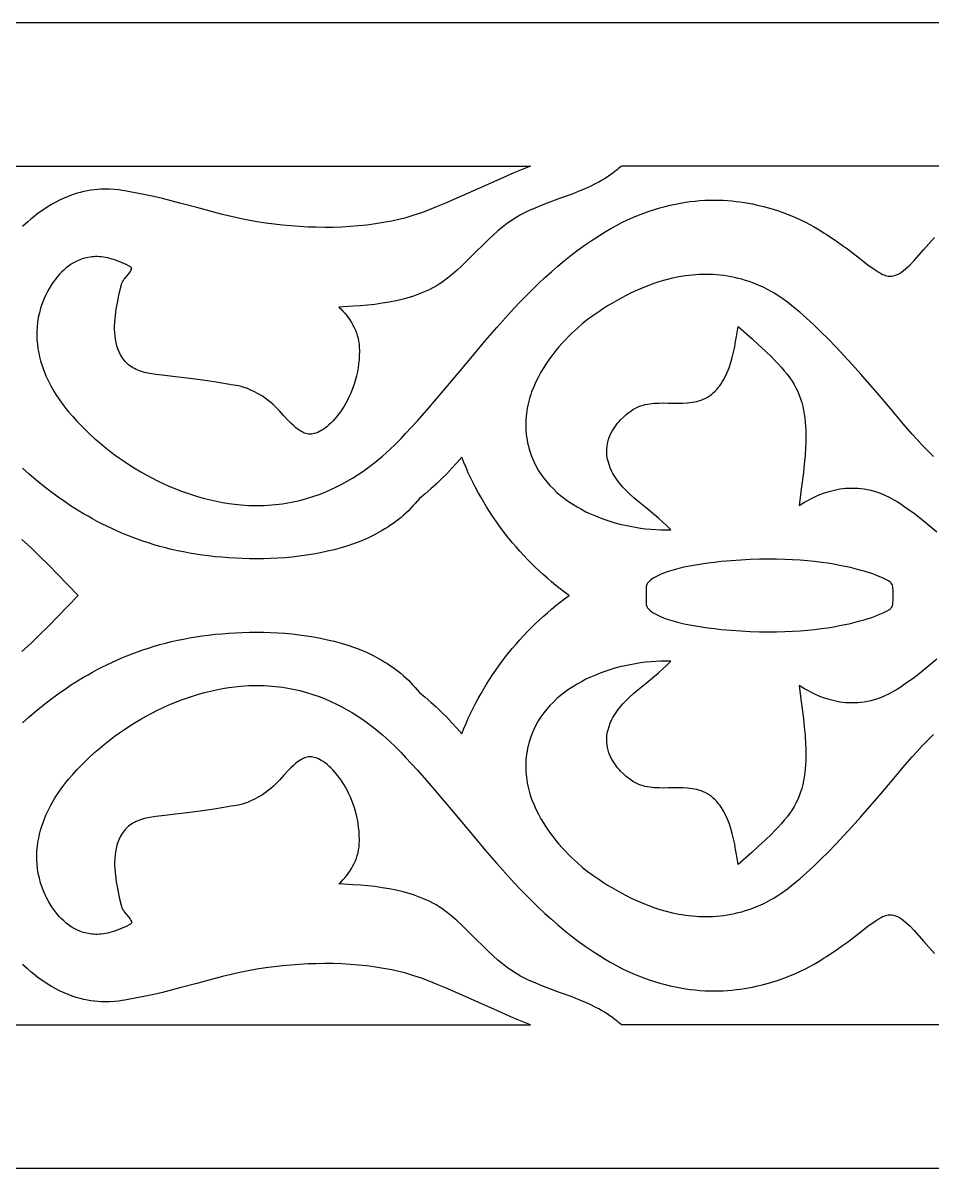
# Model space of a CAD drawing. Extents: x -290 to 290, y -60 to 60.
# Drawn here: x -239.6 to -144.3, y -60 to 60 of the extents above; entities that cross this region are included whole.
import ezdxf

# ---------------------------------------------------------------- set-up
doc = ezdxf.new("R2010")
doc.units = 0
doc.layers.get('DEFPOINTS').update_dxf_attribs({"color": 18, "linetype": 'CONTINUOUS'})

msp = doc.modelspace()

# ---------------------------------------------------------------- linework, layer by layer
at = {"layer": 'DEFPOINTS'}
for points in [[(-290, -60), (290, -60), (290, 60), (-290, 60)], [(-148.42, 0), (-148.42, 0.56), (-148.44, 0.77), (-148.46, 0.93), (-148.49, 1.07), (-148.53, 1.17), (-148.58, 1.26), (-148.64, 1.34), (-148.69, 1.39), (-148.78, 1.46), (-148.9, 1.53), (-149.05, 1.62), (-149.45, 1.82), (-149.7, 1.93), (-149.99, 2.04), (-150.31, 2.16), (-150.66, 2.29), (-151.04, 2.42), (-151.46, 2.54), (-151.9, 2.67), (-152.38, 2.8), (-152.89, 2.92), (-153.44, 3.05), (-154.02, 3.16), (-154.62, 3.27), (-155.26, 3.38), (-155.93, 3.47), (-156.64, 3.56), (-157.37, 3.63), (-158.14, 3.7), (-158.94, 3.75), (-159.76, 3.78), (-160.62, 3.81), (-161.51, 3.81), (-162.43, 3.8), (-163.39, 3.77), (-164.37, 3.71), (-165.38, 3.64), (-166.43, 3.55), (-167.14, 3.47), (-167.83, 3.39), (-168.49, 3.29), (-169.13, 3.19), (-169.73, 3.08), (-170.31, 2.96), (-170.86, 2.84), (-171.37, 2.7), (-171.85, 2.56), (-172.3, 2.4), (-172.71, 2.24), (-173.07, 2.07), (-173.4, 1.89), (-173.55, 1.8), (-173.69, 1.7), (-173.82, 1.6), (-173.93, 1.5), (-174.04, 1.4), (-174.13, 1.3), (-174.18, 1.23), (-174.22, 1.15), (-174.25, 1.06), (-174.27, 0.93), (-174.28, 0.77), (-174.29, 0.56), (-174.28, 0), (-174.29, -0.56), (-174.28, -0.77), (-174.27, -0.93), (-174.25, -1.06), (-174.22, -1.15), (-174.18, -1.23), (-174.13, -1.3), (-174.04, -1.4), (-173.93, -1.5), (-173.82, -1.6), (-173.69, -1.7), (-173.55, -1.8), (-173.4, -1.89), (-173.07, -2.07), (-172.71, -2.24), (-172.3, -2.4), (-171.85, -2.56), (-171.37, -2.7), (-170.86, -2.84), (-170.31, -2.96), (-169.73, -3.08), (-169.13, -3.19), (-168.49, -3.29), (-167.83, -3.39), (-167.14, -3.47), (-166.43, -3.55), (-165.38, -3.64), (-164.37, -3.71), (-163.39, -3.77), (-162.43, -3.8), (-161.51, -3.81), (-160.62, -3.81), (-159.76, -3.78), (-158.94, -3.75), (-158.14, -3.7), (-157.37, -3.63), (-156.64, -3.56), (-155.93, -3.47), (-155.26, -3.38), (-154.62, -3.27), (-154.02, -3.16), (-153.44, -3.05), (-152.89, -2.92), (-152.38, -2.8), (-151.9, -2.67), (-151.46, -2.54), (-151.04, -2.42), (-150.66, -2.29), (-150.31, -2.16), (-149.99, -2.04), (-149.45, -1.82), (-149.05, -1.62), (-148.78, -1.46), (-148.69, -1.39), (-148.64, -1.34), (-148.58, -1.26), (-148.53, -1.17), (-148.49, -1.07), (-148.46, -0.93), (-148.44, -0.77), (-148.42, -0.56)]]:
    msp.add_lwpolyline(points, close=True, dxfattribs=at)
for points in [[(-273.5, 45), (-215.34, 45), (-186.4, 45), (-186.4, 45), (-187.26, 44.65), (-188.14, 44.28), (-189.93, 43.5), (-191.75, 42.68), (-193.55, 41.87), (-194.44, 41.48), (-195.32, 41.1), (-196.18, 40.75), (-197.02, 40.41), (-197.83, 40.11), (-198.61, 39.84), (-199.36, 39.61), (-199.71, 39.51), (-200.06, 39.42), (-200.92, 39.23), (-201.79, 39.07), (-202.66, 38.93), (-203.54, 38.81), (-204.42, 38.72), (-205.3, 38.65), (-206.18, 38.6), (-207.07, 38.57), (-207.96, 38.57), (-208.85, 38.58), (-209.74, 38.61), (-210.62, 38.66), (-211.51, 38.72), (-212.39, 38.81), (-213.27, 38.9), (-214.15, 39.01), (-215.06, 39.15), (-215.97, 39.32), (-216.87, 39.5), (-217.78, 39.71), (-218.68, 39.92), (-219.57, 40.16), (-221.36, 40.64), (-223.15, 41.12), (-224.05, 41.36), (-224.95, 41.59), (-225.85, 41.8), (-226.75, 42), (-227.66, 42.17), (-228.57, 42.33), (-228.89, 42.39), (-229.18, 42.45), (-229.55, 42.51), (-230, 42.56), (-230.52, 42.59), (-230.8, 42.59), (-231.1, 42.59), (-231.42, 42.58), (-231.75, 42.55), (-232.09, 42.52), (-232.45, 42.47), (-232.82, 42.41), (-233.2, 42.33), (-233.59, 42.23), (-233.99, 42.11), (-234.41, 41.98), (-234.83, 41.82), (-235.26, 41.65), (-235.69, 41.45), (-236.14, 41.22), (-236.59, 40.97), (-237.05, 40.69), (-237.51, 40.38), (-237.97, 40.05), (-238.44, 39.68), (-238.75, 39.42), (-239.05, 39.17), (-239.61, 38.65)], [(-118.62, 45), (-176.77, 45), (-176.85, 44.98), (-176.92, 44.94), (-177.05, 44.86), (-177.17, 44.76), (-177.29, 44.65), (-177.56, 44.43), (-177.83, 44.23), (-178.1, 44.03), (-178.38, 43.84), (-178.66, 43.66), (-178.95, 43.49), (-179.25, 43.32), (-179.55, 43.16), (-180.16, 42.86), (-180.78, 42.58), (-181.41, 42.32), (-182.05, 42.07), (-183.35, 41.59), (-184.65, 41.11), (-185.29, 40.86), (-185.93, 40.6), (-186.55, 40.33), (-187.17, 40.03), (-187.46, 39.88), (-187.74, 39.72), (-188.01, 39.55), (-188.29, 39.38), (-188.55, 39.19), (-188.82, 39.01), (-189.33, 38.61), (-189.83, 38.2), (-190.32, 37.76), (-190.8, 37.32), (-191.27, 36.86), (-192.2, 35.93), (-193.14, 35), (-193.61, 34.54), (-194.09, 34.1), (-194.58, 33.66), (-195.09, 33.25), (-195.38, 33.03), (-195.68, 32.81), (-195.99, 32.61), (-196.3, 32.42), (-196.62, 32.25), (-196.94, 32.08), (-197.28, 31.92), (-197.61, 31.77), (-197.96, 31.63), (-198.3, 31.5), (-198.65, 31.38), (-199.01, 31.26), (-199.37, 31.16), (-199.73, 31.06), (-200.47, 30.89), (-201.21, 30.74), (-201.96, 30.62), (-202.72, 30.51), (-203.48, 30.43), (-204.23, 30.36), (-204.99, 30.31), (-206.48, 30.23), (-206.27, 30.03), (-206.06, 29.81), (-205.86, 29.59), (-205.67, 29.36), (-205.49, 29.12), (-205.32, 28.87), (-205.16, 28.61), (-205.01, 28.34), (-204.87, 28.07), (-204.75, 27.8), (-204.64, 27.52), (-204.55, 27.24), (-204.47, 26.95), (-204.41, 26.66), (-204.37, 26.37), (-204.35, 26.08), (-204.33, 25.62), (-204.34, 25.16), (-204.37, 24.72), (-204.41, 24.28), (-204.47, 23.85), (-204.54, 23.43), (-204.63, 23.03), (-204.73, 22.63), (-204.85, 22.24), (-204.97, 21.86), (-205.11, 21.49), (-205.26, 21.13), (-205.42, 20.79), (-205.58, 20.46), (-205.75, 20.14), (-205.94, 19.83), (-206.12, 19.54), (-206.31, 19.26), (-206.51, 18.99), (-206.71, 18.74), (-206.91, 18.5), (-207.11, 18.28), (-207.32, 18.07), (-207.52, 17.88), (-207.72, 17.7), (-207.93, 17.55), (-208.13, 17.4), (-208.32, 17.28), (-208.51, 17.17), (-208.7, 17.08), (-208.88, 17.01), (-209.06, 16.96), (-209.21, 16.93), (-209.36, 16.91), (-209.5, 16.91), (-209.65, 16.92), (-209.79, 16.94), (-209.93, 16.97), (-210.07, 17.02), (-210.21, 17.07), (-210.34, 17.14), (-210.48, 17.21), (-210.74, 17.38), (-211, 17.58), (-211.25, 17.81), (-211.5, 18.05), (-211.75, 18.3), (-212.23, 18.83), (-212.7, 19.35), (-212.93, 19.59), (-213.16, 19.81), (-213.38, 20.02), (-213.61, 20.21), (-213.84, 20.4), (-214.06, 20.57), (-214.49, 20.87), (-214.92, 21.13), (-215.32, 21.35), (-215.7, 21.53), (-216.07, 21.68), (-216.4, 21.8), (-216.72, 21.89), (-217, 21.96), (-217.25, 22.01), (-217.47, 22.05), (-217.79, 22.08), (-217.94, 22.1), (-218.75, 22.25), (-219.54, 22.39), (-220.29, 22.51), (-221.02, 22.61), (-222.37, 22.78), (-223.6, 22.92), (-224.7, 23.04), (-225.66, 23.15), (-226.09, 23.22), (-226.48, 23.29), (-226.84, 23.37), (-227.17, 23.46), (-227.36, 23.53), (-227.55, 23.6), (-227.73, 23.68), (-227.9, 23.77), (-228.07, 23.86), (-228.22, 23.96), (-228.37, 24.06), (-228.51, 24.17), (-228.64, 24.29), (-228.76, 24.41), (-228.88, 24.53), (-228.99, 24.66), (-229.09, 24.8), (-229.19, 24.94), (-229.36, 25.23), (-229.51, 25.53), (-229.64, 25.84), (-229.74, 26.17), (-229.82, 26.51), (-229.88, 26.85), (-229.93, 27.2), (-229.96, 27.55), (-229.97, 27.91), (-229.97, 28.27), (-229.95, 28.62), (-229.93, 28.98), (-229.9, 29.33), (-229.81, 30.01), (-229.69, 30.65), (-229.57, 31.25), (-229.45, 31.78), (-229.26, 32.6), (-229.21, 32.73), (-229.15, 32.86), (-229.06, 33), (-228.96, 33.14), (-228.74, 33.41), (-228.52, 33.68), (-228.42, 33.81), (-228.33, 33.93), (-228.27, 34.05), (-228.22, 34.16), (-228.21, 34.26), (-228.21, 34.3), (-228.22, 34.34), (-228.24, 34.38), (-228.27, 34.42), (-228.32, 34.45), (-228.37, 34.48), (-228.77, 34.67), (-229.18, 34.86), (-229.59, 35.04), (-230, 35.19), (-230.24, 35.26), (-230.47, 35.33), (-230.7, 35.38), (-230.92, 35.43), (-231.14, 35.46), (-231.35, 35.49), (-231.56, 35.5), (-231.77, 35.51), (-231.97, 35.51), (-232.17, 35.5), (-232.36, 35.49), (-232.55, 35.47), (-232.92, 35.4), (-233.27, 35.3), (-233.61, 35.19), (-233.93, 35.05), (-234.23, 34.89), (-234.52, 34.71), (-234.8, 34.52), (-235.06, 34.32), (-235.31, 34.1), (-235.54, 33.88), (-235.76, 33.66), (-235.96, 33.42), (-236.15, 33.19), (-236.32, 32.96), (-236.48, 32.73), (-236.63, 32.51), (-236.88, 32.09), (-237.08, 31.73), (-237.23, 31.43), (-237.37, 31.11), (-237.56, 30.6), (-237.73, 30.1), (-237.86, 29.61), (-237.97, 29.12), (-238.05, 28.63), (-238.1, 28.15), (-238.12, 27.68), (-238.13, 27.21), (-238.11, 26.75), (-238.07, 26.3), (-238.01, 25.86), (-237.93, 25.43), (-237.84, 25), (-237.73, 24.58), (-237.61, 24.18), (-237.47, 23.78), (-237.33, 23.4), (-237.17, 23.03), (-237.01, 22.67), (-236.84, 22.32), (-236.67, 21.98), (-236.49, 21.66), (-236.31, 21.35), (-236.12, 21.05), (-235.76, 20.5), (-235.41, 20.02), (-235.09, 19.6), (-234.8, 19.24), (-234.37, 18.76), (-233.94, 18.28), (-233.49, 17.81), (-233.03, 17.35), (-232.56, 16.9), (-232.07, 16.46), (-231.57, 16.03), (-231.07, 15.6), (-230.55, 15.19), (-230.02, 14.79), (-229.48, 14.4), (-228.93, 14.03), (-228.38, 13.66), (-227.81, 13.31), (-227.24, 12.97), (-226.66, 12.64), (-226.08, 12.33), (-225.49, 12.03), (-224.89, 11.74), (-224.28, 11.47), (-223.67, 11.22), (-223.06, 10.98), (-222.44, 10.75), (-221.82, 10.54), (-221.19, 10.35), (-220.56, 10.18), (-219.93, 10.02), (-219.3, 9.88), (-218.66, 9.76), (-218.02, 9.65), (-217.39, 9.57), (-216.75, 9.5), (-216.33, 9.47), (-215.91, 9.44), (-215.5, 9.43), (-215.09, 9.43), (-214.69, 9.43), (-214.29, 9.44), (-213.89, 9.46), (-213.51, 9.49), (-213.12, 9.52), (-212.74, 9.57), (-212.37, 9.62), (-212, 9.67), (-211.27, 9.81), (-210.56, 9.97), (-209.88, 10.16), (-209.21, 10.37), (-208.56, 10.59), (-207.93, 10.84), (-207.32, 11.11), (-206.73, 11.38), (-206.16, 11.68), (-205.61, 11.98), (-205.07, 12.29), (-204.56, 12.62), (-204.07, 12.94), (-203.59, 13.28), (-203.14, 13.61), (-202.71, 13.95), (-202.3, 14.28), (-201.9, 14.61), (-201.53, 14.94), (-201.18, 15.26), (-200.53, 15.88), (-199.97, 16.45), (-199.49, 16.96), (-198.87, 17.63), (-198.26, 18.3), (-197.06, 19.68), (-195.87, 21.07), (-194.68, 22.47), (-192.32, 25.29), (-191.14, 26.69), (-189.93, 28.08), (-189.33, 28.76), (-188.71, 29.44), (-188.1, 30.11), (-187.47, 30.77), (-186.84, 31.42), (-186.2, 32.07), (-185.55, 32.7), (-184.89, 33.32), (-184.22, 33.93), (-183.54, 34.52), (-182.84, 35.1), (-182.14, 35.66), (-181.42, 36.21), (-180.69, 36.74), (-179.95, 37.25), (-179.19, 37.74), (-178.59, 38.11), (-178, 38.45), (-177.41, 38.77), (-176.82, 39.07), (-176.24, 39.35), (-175.67, 39.61), (-175.1, 39.85), (-174.53, 40.07), (-173.97, 40.27), (-173.41, 40.46), (-172.86, 40.62), (-172.31, 40.77), (-171.77, 40.9), (-171.23, 41.02), (-170.7, 41.12), (-170.18, 41.2), (-169.66, 41.28), (-169.15, 41.33), (-168.65, 41.38), (-168.15, 41.41), (-167.66, 41.42), (-167.18, 41.43), (-166.7, 41.42), (-166.23, 41.41), (-165.77, 41.38), (-165.31, 41.35), (-164.87, 41.3), (-164.43, 41.25), (-164, 41.18), (-163.58, 41.11), (-163.16, 41.04), (-162.76, 40.95), (-161.98, 40.76), (-161.23, 40.56), (-160.52, 40.33), (-159.86, 40.1), (-159.23, 39.85), (-158.64, 39.61), (-158.1, 39.36), (-157.61, 39.11), (-157.15, 38.88), (-156.75, 38.66), (-156.09, 38.27), (-155.64, 37.98), (-155.4, 37.82), (-154.8, 37.45), (-154.23, 37.07), (-153.7, 36.69), (-153.19, 36.31), (-152.25, 35.59), (-151.41, 34.93), (-151.02, 34.63), (-150.66, 34.36), (-150.31, 34.11), (-149.98, 33.9), (-149.66, 33.73), (-149.51, 33.65), (-149.36, 33.59), (-149.21, 33.54), (-149.07, 33.5), (-148.93, 33.47), (-148.79, 33.46), (-148.58, 33.46), (-148.38, 33.49), (-148.17, 33.55), (-147.96, 33.64), (-147.75, 33.75), (-147.54, 33.88), (-147.33, 34.04), (-147.12, 34.22), (-146.9, 34.42), (-146.67, 34.63), (-146.21, 35.12), (-145.21, 36.24), (-144.66, 36.86), (-144.07, 37.51)], [(-144.2, 14.57), (-144.79, 15.17), (-145.36, 15.77), (-145.9, 16.35), (-146.41, 16.91), (-147.35, 17.99), (-148.18, 18.97), (-148.91, 19.84), (-149.89, 21), (-150.85, 22.12), (-151.79, 23.18), (-152.69, 24.19), (-153.56, 25.14), (-154.41, 26.04), (-155.23, 26.88), (-156.01, 27.66), (-156.77, 28.39), (-157.49, 29.07), (-158.19, 29.68), (-158.85, 30.23), (-159.48, 30.73), (-160.08, 31.17), (-160.37, 31.36), (-160.65, 31.54), (-160.92, 31.71), (-161.18, 31.86), (-161.57, 32.07), (-161.95, 32.26), (-162.34, 32.44), (-162.73, 32.6), (-163.11, 32.75), (-163.5, 32.89), (-163.88, 33.02), (-164.26, 33.13), (-164.64, 33.23), (-165.03, 33.32), (-165.4, 33.4), (-165.78, 33.46), (-166.16, 33.52), (-166.53, 33.56), (-166.91, 33.6), (-167.28, 33.62), (-167.65, 33.64), (-168.01, 33.64), (-168.38, 33.64), (-168.74, 33.62), (-169.1, 33.6), (-169.45, 33.57), (-169.81, 33.53), (-170.16, 33.49), (-170.85, 33.38), (-171.53, 33.24), (-172.2, 33.07), (-172.85, 32.89), (-173.49, 32.68), (-174.1, 32.46), (-174.71, 32.22), (-175.29, 31.97), (-175.85, 31.71), (-176.39, 31.44), (-176.91, 31.17), (-177.41, 30.89), (-177.88, 30.61), (-178.33, 30.34), (-178.76, 30.07), (-179.15, 29.81), (-179.87, 29.31), (-180.46, 28.87), (-180.94, 28.49), (-181.49, 28.01), (-181.79, 27.74), (-182.1, 27.44), (-182.43, 27.13), (-182.75, 26.79), (-183.08, 26.43), (-183.42, 26.05), (-183.75, 25.66), (-184.08, 25.24), (-184.4, 24.81), (-184.72, 24.36), (-185.02, 23.89), (-185.31, 23.41), (-185.58, 22.91), (-185.84, 22.4), (-186.07, 21.88), (-186.29, 21.34), (-186.38, 21.06), (-186.47, 20.78), (-186.55, 20.5), (-186.63, 20.22), (-186.69, 19.93), (-186.75, 19.64), (-186.8, 19.35), (-186.84, 19.06), (-186.87, 18.76), (-186.9, 18.46), (-186.91, 18.16), (-186.91, 17.85), (-186.91, 17.55), (-186.89, 17.24), (-186.86, 16.93), (-186.82, 16.61), (-186.77, 16.3), (-186.71, 15.98), (-186.63, 15.66), (-186.54, 15.34), (-186.44, 15.02), (-186.33, 14.7), (-186.2, 14.37), (-186.06, 14.05), (-185.83, 13.59), (-185.59, 13.14), (-185.31, 12.71), (-185.02, 12.3), (-184.7, 11.91), (-184.37, 11.52), (-184.01, 11.16), (-183.64, 10.81), (-183.25, 10.47), (-182.84, 10.15), (-182.42, 9.85), (-181.98, 9.56), (-181.53, 9.29), (-181.07, 9.03), (-180.59, 8.78), (-180.11, 8.56), (-179.61, 8.34), (-179.11, 8.14), (-178.6, 7.96), (-178.08, 7.79), (-177.56, 7.63), (-177.03, 7.49), (-176.49, 7.37), (-175.96, 7.25), (-175.42, 7.16), (-174.88, 7.07), (-174.34, 7), (-173.81, 6.95), (-173.27, 6.91), (-172.74, 6.88), (-172.21, 6.87), (-171.69, 6.87), (-172.11, 7.3), (-172.54, 7.7), (-172.98, 8.09), (-173.42, 8.46), (-174.3, 9.19), (-175.16, 9.89), (-175.58, 10.25), (-175.98, 10.61), (-176.36, 10.97), (-176.72, 11.35), (-177.05, 11.74), (-177.21, 11.94), (-177.36, 12.14), (-177.5, 12.35), (-177.64, 12.57), (-177.77, 12.79), (-177.89, 13.01), (-178.05, 13.37), (-178.18, 13.72), (-178.28, 14.06), (-178.36, 14.4), (-178.4, 14.72), (-178.42, 15.04), (-178.41, 15.34), (-178.38, 15.64), (-178.34, 15.92), (-178.27, 16.2), (-178.19, 16.47), (-178.09, 16.73), (-177.98, 16.97), (-177.85, 17.21), (-177.72, 17.44), (-177.58, 17.65), (-177.43, 17.85), (-177.28, 18.05), (-177.12, 18.23), (-176.97, 18.4), (-176.66, 18.7), (-176.37, 18.96), (-176.11, 19.17), (-175.9, 19.32), (-175.67, 19.48), (-175.47, 19.6), (-175.26, 19.71), (-175.05, 19.81), (-174.83, 19.89), (-174.61, 19.96), (-174.38, 20.02), (-174.15, 20.06), (-173.91, 20.1), (-173.67, 20.13), (-173.43, 20.15), (-172.94, 20.17), (-172.44, 20.18), (-171.94, 20.17), (-170.93, 20.15), (-170.43, 20.16), (-169.94, 20.19), (-169.7, 20.21), (-169.46, 20.25), (-169.22, 20.29), (-168.99, 20.34), (-168.76, 20.4), (-168.53, 20.47), (-168.31, 20.56), (-168.09, 20.66), (-167.87, 20.79), (-167.65, 20.92), (-167.45, 21.07), (-167.26, 21.23), (-167.07, 21.4), (-166.9, 21.59), (-166.73, 21.78), (-166.58, 21.98), (-166.43, 22.19), (-166.29, 22.41), (-166.16, 22.64), (-166.03, 22.87), (-165.91, 23.12), (-165.8, 23.36), (-165.6, 23.87), (-165.43, 24.4), (-165.27, 24.94), (-165.13, 25.49), (-165.01, 26.05), (-164.91, 26.6), (-164.81, 27.14), (-164.64, 28.2), (-163.22, 26.92), (-162.51, 26.28), (-161.81, 25.63), (-161.12, 24.96), (-160.79, 24.62), (-160.46, 24.27), (-160.14, 23.91), (-159.83, 23.55), (-159.53, 23.18), (-159.24, 22.8), (-159, 22.46), (-158.78, 22.11), (-158.59, 21.75), (-158.41, 21.38), (-158.25, 21), (-158.12, 20.62), (-157.99, 20.22), (-157.89, 19.82), (-157.8, 19.42), (-157.73, 19.01), (-157.67, 18.59), (-157.62, 18.17), (-157.59, 17.74), (-157.57, 17.31), (-157.56, 16.87), (-157.56, 16.43), (-157.57, 15.99), (-157.58, 15.55), (-157.64, 14.66), (-157.72, 13.77), (-157.82, 12.88), (-158.04, 11.13), (-158.15, 10.27), (-158.25, 9.42), (-157.99, 9.59), (-157.69, 9.78), (-157.35, 9.97), (-156.97, 10.17), (-156.56, 10.37), (-156.1, 10.57), (-155.62, 10.75), (-155.37, 10.83), (-155.11, 10.91), (-154.84, 10.98), (-154.56, 11.05), (-154.28, 11.11), (-153.99, 11.16), (-153.69, 11.2), (-153.39, 11.23), (-153.08, 11.25), (-152.76, 11.25), (-152.44, 11.25), (-152.12, 11.23), (-151.78, 11.2), (-151.45, 11.16), (-151.1, 11.1), (-150.76, 11.02), (-150.4, 10.93), (-150.05, 10.82), (-149.77, 10.73), (-149.49, 10.61), (-149.2, 10.48), (-148.9, 10.34), (-148.59, 10.18), (-148.28, 10), (-147.96, 9.81), (-147.62, 9.6), (-147.28, 9.37), (-146.94, 9.13), (-146.58, 8.88), (-146.21, 8.61), (-145.46, 8.02), (-144.67, 7.37), (-143.84, 6.66)], [(-239.63, -13.35), (-238.94, -12.73), (-238.22, -12.11), (-237.47, -11.5), (-236.69, -10.89), (-235.88, -10.29), (-235.03, -9.7), (-234.59, -9.41), (-234.15, -9.13), (-233.69, -8.85), (-233.23, -8.57), (-232.76, -8.3), (-232.28, -8.03), (-231.8, -7.77), (-231.3, -7.51), (-230.79, -7.26), (-230.28, -7.01), (-229.76, -6.78), (-229.23, -6.54), (-228.69, -6.32), (-228.14, -6.1), (-227.58, -5.9), (-227.01, -5.7), (-226.43, -5.51), (-225.84, -5.32), (-225.25, -5.15), (-224.64, -4.99), (-224.03, -4.83), (-223.4, -4.69), (-222.77, -4.56), (-222.12, -4.44), (-221.47, -4.32), (-220.8, -4.23), (-220.13, -4.14), (-219.45, -4.06), (-218.75, -4), (-218.04, -3.95), (-217.32, -3.9), (-216.6, -3.87), (-215.86, -3.85), (-215.12, -3.85), (-214.38, -3.85), (-213.63, -3.88), (-212.88, -3.91), (-212.13, -3.96), (-211.38, -4.03), (-210.63, -4.12), (-209.88, -4.22), (-209.14, -4.34), (-208.41, -4.47), (-207.68, -4.63), (-206.96, -4.8), (-206.25, -5), (-205.55, -5.22), (-204.86, -5.45), (-204.19, -5.71), (-203.53, -5.99), (-202.89, -6.3), (-202.27, -6.63), (-201.96, -6.8), (-201.66, -6.98), (-201.36, -7.16), (-201.07, -7.36), (-200.79, -7.55), (-200.51, -7.76), (-200.24, -7.97), (-199.97, -8.19), (-199.71, -8.41), (-199.45, -8.64), (-199.2, -8.88), (-198.96, -9.12), (-198.72, -9.38), (-198.49, -9.63), (-198.27, -9.9), (-198.05, -10.17), (-197.45, -10.66), (-196.86, -11.17), (-196.28, -11.68), (-195.72, -12.22), (-195.17, -12.76), (-194.64, -13.33), (-194.12, -13.9), (-193.61, -14.49), (-193.39, -13.95), (-193.16, -13.41), (-192.92, -12.87), (-192.68, -12.35), (-192.42, -11.82), (-192.15, -11.3), (-191.88, -10.79), (-191.59, -10.28), (-191.3, -9.78), (-191, -9.28), (-190.69, -8.79), (-190.37, -8.31), (-190.04, -7.83), (-189.71, -7.36), (-189.37, -6.89), (-189.02, -6.43), (-188.66, -5.98), (-188.29, -5.53), (-187.91, -5.09), (-187.53, -4.65), (-187.14, -4.22), (-186.74, -3.8), (-186.34, -3.39), (-185.92, -2.98), (-185.5, -2.58), (-185.08, -2.19), (-184.64, -1.81), (-184.2, -1.43), (-183.75, -1.06), (-183.3, -0.7), (-182.83, -0.35), (-182.37, 0), (-182.83, 0.35), (-183.3, 0.7), (-183.75, 1.06), (-184.2, 1.43), (-184.64, 1.81), (-185.08, 2.19), (-185.5, 2.58), (-185.92, 2.98), (-186.34, 3.39), (-186.74, 3.8), (-187.14, 4.22), (-187.53, 4.65), (-187.91, 5.09), (-188.29, 5.53), (-188.66, 5.98), (-189.02, 6.43), (-189.37, 6.89), (-189.71, 7.36), (-190.04, 7.83), (-190.37, 8.31), (-190.69, 8.79), (-191, 9.28), (-191.3, 9.78), (-191.59, 10.28), (-191.88, 10.79), (-192.15, 11.3), (-192.42, 11.82), (-192.68, 12.35), (-192.92, 12.87), (-193.16, 13.41), (-193.39, 13.95), (-193.61, 14.49), (-194.12, 13.9), (-194.64, 13.33), (-195.17, 12.76), (-195.72, 12.22), (-196.28, 11.68), (-196.86, 11.17), (-197.45, 10.66), (-198.05, 10.17), (-198.27, 9.9), (-198.49, 9.63), (-198.72, 9.38), (-198.96, 9.12), (-199.2, 8.88), (-199.45, 8.64), (-199.71, 8.41), (-199.97, 8.19), (-200.24, 7.97), (-200.51, 7.76), (-200.79, 7.55), (-201.07, 7.36), (-201.36, 7.16), (-201.66, 6.98), (-201.96, 6.8), (-202.27, 6.63), (-202.89, 6.3), (-203.53, 5.99), (-204.19, 5.71), (-204.86, 5.45), (-205.55, 5.22), (-206.25, 5), (-206.96, 4.8), (-207.68, 4.63), (-208.41, 4.47), (-209.14, 4.34), (-209.88, 4.22), (-210.63, 4.12), (-211.38, 4.03), (-212.13, 3.96), (-212.88, 3.91), (-213.63, 3.88), (-214.38, 3.85), (-215.12, 3.85), (-215.86, 3.85), (-216.6, 3.87), (-217.32, 3.9), (-218.04, 3.95), (-218.75, 4), (-219.45, 4.06), (-220.13, 4.14), (-220.8, 4.23), (-221.47, 4.32), (-222.12, 4.44), (-222.77, 4.56), (-223.4, 4.69), (-224.03, 4.83), (-224.64, 4.99), (-225.25, 5.15), (-225.84, 5.32), (-226.43, 5.51), (-227.01, 5.7), (-227.58, 5.9), (-228.14, 6.1), (-228.69, 6.32), (-229.23, 6.54), (-229.76, 6.78), (-230.28, 7.01), (-230.79, 7.26), (-231.3, 7.51), (-231.8, 7.77), (-232.28, 8.03), (-232.76, 8.3), (-233.23, 8.57), (-233.69, 8.85), (-234.15, 9.13), (-234.59, 9.41), (-235.03, 9.7), (-235.88, 10.29), (-236.69, 10.89), (-237.47, 11.5), (-238.22, 12.11), (-238.94, 12.73), (-239.63, 13.35)], [(-239.7, 5.88), (-238.8, 5.05), (-237.87, 4.16), (-236.91, 3.21), (-235.91, 2.2), (-234.87, 1.13), (-233.79, 0), (-234.87, -1.13), (-235.91, -2.2), (-236.91, -3.21), (-237.87, -4.16), (-238.8, -5.05), (-239.7, -5.88)], [(-143.84, -6.66), (-144.67, -7.37), (-145.46, -8.02), (-146.21, -8.61), (-146.58, -8.88), (-146.94, -9.13), (-147.28, -9.37), (-147.62, -9.6), (-147.96, -9.81), (-148.28, -10), (-148.59, -10.18), (-148.9, -10.34), (-149.2, -10.48), (-149.49, -10.61), (-149.77, -10.73), (-150.05, -10.82), (-150.4, -10.93), (-150.76, -11.02), (-151.1, -11.1), (-151.45, -11.16), (-151.78, -11.2), (-152.12, -11.23), (-152.44, -11.25), (-152.76, -11.25), (-153.08, -11.25), (-153.39, -11.23), (-153.69, -11.2), (-153.99, -11.16), (-154.28, -11.11), (-154.56, -11.05), (-154.84, -10.98), (-155.11, -10.91), (-155.62, -10.75), (-156.1, -10.57), (-156.56, -10.37), (-156.97, -10.17), (-157.35, -9.97), (-157.69, -9.78), (-158.25, -9.42), (-158.04, -11.13), (-157.82, -12.88), (-157.72, -13.77), (-157.64, -14.66), (-157.58, -15.55), (-157.57, -15.99), (-157.56, -16.43), (-157.56, -16.87), (-157.57, -17.31), (-157.59, -17.74), (-157.62, -18.17), (-157.67, -18.59), (-157.73, -19.01), (-157.8, -19.42), (-157.89, -19.82), (-157.99, -20.22), (-158.12, -20.62), (-158.25, -21), (-158.41, -21.38), (-158.59, -21.75), (-158.78, -22.11), (-159, -22.46), (-159.24, -22.8), (-159.53, -23.18), (-159.83, -23.55), (-160.14, -23.91), (-160.46, -24.27), (-160.79, -24.62), (-161.12, -24.96), (-161.81, -25.63), (-162.51, -26.28), (-163.22, -26.92), (-164.64, -28.2), (-164.81, -27.14), (-164.91, -26.6), (-165.01, -26.05), (-165.13, -25.49), (-165.27, -24.94), (-165.43, -24.4), (-165.6, -23.87), (-165.7, -23.62), (-165.8, -23.36), (-165.91, -23.12), (-166.03, -22.87), (-166.16, -22.64), (-166.29, -22.41), (-166.43, -22.19), (-166.58, -21.98), (-166.73, -21.78), (-166.9, -21.59), (-167.07, -21.4), (-167.26, -21.23), (-167.45, -21.07), (-167.65, -20.92), (-167.87, -20.79), (-168.09, -20.66), (-168.31, -20.56), (-168.53, -20.47), (-168.76, -20.4), (-168.99, -20.34), (-169.22, -20.29), (-169.46, -20.25), (-169.7, -20.21), (-169.94, -20.19), (-170.43, -20.16), (-170.93, -20.15), (-171.94, -20.17), (-172.44, -20.18), (-172.94, -20.17), (-173.43, -20.15), (-173.67, -20.13), (-173.91, -20.1), (-174.15, -20.06), (-174.38, -20.02), (-174.61, -19.96), (-174.83, -19.89), (-175.05, -19.81), (-175.26, -19.71), (-175.47, -19.6), (-175.67, -19.48), (-175.9, -19.32), (-176.11, -19.17), (-176.37, -18.96), (-176.66, -18.7), (-176.97, -18.4), (-177.12, -18.23), (-177.28, -18.05), (-177.43, -17.85), (-177.58, -17.65), (-177.72, -17.44), (-177.85, -17.21), (-177.98, -16.97), (-178.09, -16.73), (-178.19, -16.47), (-178.27, -16.2), (-178.34, -15.92), (-178.38, -15.64), (-178.41, -15.34), (-178.42, -15.04), (-178.4, -14.72), (-178.36, -14.4), (-178.28, -14.06), (-178.18, -13.72), (-178.05, -13.37), (-177.89, -13.01), (-177.77, -12.79), (-177.64, -12.57), (-177.5, -12.35), (-177.36, -12.14), (-177.21, -11.94), (-177.05, -11.74), (-176.72, -11.35), (-176.36, -10.97), (-175.98, -10.61), (-175.58, -10.25), (-175.16, -9.89), (-174.3, -9.19), (-173.42, -8.46), (-172.98, -8.09), (-172.54, -7.7), (-172.11, -7.3), (-171.69, -6.87), (-172.21, -6.87), (-172.74, -6.88), (-173.27, -6.91), (-173.81, -6.95), (-174.34, -7), (-174.88, -7.07), (-175.42, -7.16), (-175.96, -7.25), (-176.49, -7.37), (-177.03, -7.49), (-177.56, -7.63), (-178.08, -7.79), (-178.6, -7.96), (-179.11, -8.14), (-179.61, -8.34), (-180.11, -8.56), (-180.59, -8.78), (-181.07, -9.03), (-181.53, -9.29), (-181.98, -9.56), (-182.42, -9.85), (-182.84, -10.15), (-183.25, -10.47), (-183.64, -10.81), (-184.01, -11.16), (-184.37, -11.52), (-184.7, -11.91), (-185.02, -12.3), (-185.31, -12.71), (-185.59, -13.14), (-185.83, -13.59), (-186.06, -14.05), (-186.2, -14.37), (-186.33, -14.7), (-186.44, -15.02), (-186.54, -15.34), (-186.63, -15.66), (-186.71, -15.98), (-186.77, -16.3), (-186.82, -16.61), (-186.86, -16.93), (-186.89, -17.24), (-186.91, -17.55), (-186.91, -17.85), (-186.91, -18.16), (-186.9, -18.46), (-186.87, -18.76), (-186.84, -19.06), (-186.8, -19.35), (-186.75, -19.64), (-186.69, -19.93), (-186.63, -20.22), (-186.55, -20.5), (-186.47, -20.78), (-186.29, -21.34), (-186.07, -21.88), (-185.84, -22.4), (-185.58, -22.91), (-185.31, -23.41), (-185.02, -23.89), (-184.72, -24.36), (-184.4, -24.81), (-184.08, -25.24), (-183.75, -25.66), (-183.42, -26.05), (-183.08, -26.43), (-182.75, -26.79), (-182.43, -27.13), (-182.1, -27.44), (-181.79, -27.74), (-181.49, -28.01), (-180.94, -28.49), (-180.46, -28.87), (-179.87, -29.31), (-179.15, -29.81), (-178.76, -30.07), (-178.33, -30.34), (-177.88, -30.61), (-177.41, -30.89), (-176.91, -31.17), (-176.39, -31.44), (-175.85, -31.71), (-175.29, -31.97), (-174.71, -32.22), (-174.1, -32.46), (-173.49, -32.68), (-172.85, -32.89), (-172.2, -33.07), (-171.53, -33.24), (-170.85, -33.38), (-170.51, -33.44), (-170.16, -33.49), (-169.81, -33.53), (-169.45, -33.57), (-169.1, -33.6), (-168.74, -33.62), (-168.38, -33.64), (-168.01, -33.64), (-167.65, -33.64), (-167.28, -33.62), (-166.91, -33.6), (-166.53, -33.56), (-166.16, -33.52), (-165.78, -33.46), (-165.4, -33.4), (-165.03, -33.32), (-164.64, -33.23), (-164.26, -33.13), (-163.88, -33.02), (-163.5, -32.89), (-163.11, -32.75), (-162.73, -32.6), (-162.34, -32.44), (-161.95, -32.26), (-161.57, -32.07), (-161.18, -31.86), (-160.92, -31.71), (-160.65, -31.54), (-160.37, -31.36), (-160.08, -31.17), (-159.48, -30.73), (-158.85, -30.23), (-158.19, -29.68), (-157.49, -29.07), (-156.77, -28.39), (-156.01, -27.66), (-155.23, -26.88), (-154.41, -26.04), (-153.56, -25.14), (-152.69, -24.19), (-151.79, -23.18), (-150.85, -22.12), (-149.89, -21), (-148.91, -19.84), (-148.18, -18.97), (-147.35, -17.99), (-146.89, -17.46), (-146.41, -16.91), (-145.9, -16.35), (-145.36, -15.77), (-144.79, -15.17), (-144.2, -14.57)], [(-118.62, -45), (-176.77, -45), (-176.85, -44.98), (-176.92, -44.94), (-177.05, -44.86), (-177.17, -44.76), (-177.29, -44.65), (-177.56, -44.43), (-177.83, -44.23), (-178.1, -44.03), (-178.38, -43.84), (-178.66, -43.66), (-178.95, -43.49), (-179.25, -43.32), (-179.55, -43.16), (-180.16, -42.86), (-180.78, -42.58), (-181.41, -42.32), (-182.05, -42.07), (-183.35, -41.59), (-184.65, -41.11), (-185.29, -40.86), (-185.93, -40.6), (-186.55, -40.33), (-187.17, -40.03), (-187.46, -39.88), (-187.74, -39.72), (-188.01, -39.55), (-188.29, -39.38), (-188.55, -39.19), (-188.82, -39.01), (-189.33, -38.61), (-189.83, -38.2), (-190.32, -37.76), (-190.8, -37.32), (-191.27, -36.86), (-192.2, -35.93), (-193.14, -35), (-193.61, -34.54), (-194.09, -34.1), (-194.58, -33.66), (-195.09, -33.25), (-195.38, -33.03), (-195.68, -32.81), (-195.99, -32.61), (-196.3, -32.42), (-196.62, -32.25), (-196.94, -32.08), (-197.28, -31.92), (-197.61, -31.77), (-197.96, -31.63), (-198.3, -31.5), (-198.65, -31.38), (-199.01, -31.26), (-199.37, -31.16), (-199.73, -31.06), (-200.47, -30.89), (-201.21, -30.74), (-201.96, -30.62), (-202.72, -30.51), (-203.48, -30.43), (-204.23, -30.36), (-204.99, -30.31), (-206.48, -30.23), (-206.27, -30.03), (-206.06, -29.81), (-205.86, -29.59), (-205.67, -29.36), (-205.49, -29.12), (-205.32, -28.87), (-205.16, -28.61), (-205.01, -28.34), (-204.87, -28.07), (-204.75, -27.8), (-204.64, -27.52), (-204.55, -27.24), (-204.47, -26.95), (-204.41, -26.66), (-204.37, -26.37), (-204.35, -26.08), (-204.33, -25.62), (-204.34, -25.16), (-204.37, -24.72), (-204.41, -24.28), (-204.47, -23.85), (-204.54, -23.43), (-204.63, -23.03), (-204.73, -22.63), (-204.85, -22.24), (-204.97, -21.86), (-205.11, -21.49), (-205.26, -21.13), (-205.42, -20.79), (-205.58, -20.46), (-205.75, -20.14), (-205.94, -19.83), (-206.12, -19.54), (-206.31, -19.26), (-206.51, -18.99), (-206.71, -18.74), (-206.91, -18.5), (-207.11, -18.28), (-207.32, -18.07), (-207.52, -17.88), (-207.72, -17.7), (-207.93, -17.55), (-208.13, -17.4), (-208.32, -17.28), (-208.51, -17.17), (-208.7, -17.08), (-208.88, -17.01), (-209.06, -16.96), (-209.21, -16.93), (-209.36, -16.91), (-209.5, -16.91), (-209.65, -16.92), (-209.79, -16.94), (-209.93, -16.97), (-210.07, -17.02), (-210.21, -17.07), (-210.34, -17.14), (-210.48, -17.21), (-210.74, -17.38), (-211, -17.58), (-211.25, -17.81), (-211.5, -18.05), (-211.75, -18.3), (-212.23, -18.83), (-212.7, -19.35), (-212.93, -19.59), (-213.16, -19.81), (-213.38, -20.02), (-213.61, -20.21), (-213.84, -20.4), (-214.06, -20.57), (-214.49, -20.87), (-214.92, -21.13), (-215.32, -21.35), (-215.7, -21.53), (-216.07, -21.68), (-216.4, -21.8), (-216.72, -21.89), (-217, -21.96), (-217.25, -22.01), (-217.47, -22.05), (-217.79, -22.08), (-217.94, -22.1), (-218.75, -22.25), (-219.54, -22.39), (-220.29, -22.51), (-221.02, -22.61), (-222.37, -22.78), (-223.6, -22.92), (-224.7, -23.04), (-225.66, -23.15), (-226.09, -23.22), (-226.48, -23.29), (-226.84, -23.37), (-227.17, -23.46), (-227.36, -23.53), (-227.55, -23.6), (-227.73, -23.68), (-227.9, -23.77), (-228.07, -23.86), (-228.22, -23.96), (-228.37, -24.06), (-228.51, -24.17), (-228.64, -24.29), (-228.76, -24.41), (-228.88, -24.53), (-228.99, -24.66), (-229.09, -24.8), (-229.19, -24.94), (-229.36, -25.23), (-229.51, -25.53), (-229.64, -25.84), (-229.74, -26.17), (-229.82, -26.51), (-229.88, -26.85), (-229.93, -27.2), (-229.96, -27.55), (-229.97, -27.91), (-229.97, -28.27), (-229.95, -28.62), (-229.93, -28.98), (-229.9, -29.33), (-229.81, -30.01), (-229.69, -30.65), (-229.57, -31.25), (-229.45, -31.78), (-229.26, -32.6), (-229.21, -32.73), (-229.15, -32.86), (-229.06, -33), (-228.96, -33.14), (-228.74, -33.41), (-228.52, -33.68), (-228.42, -33.81), (-228.33, -33.93), (-228.27, -34.05), (-228.22, -34.16), (-228.21, -34.26), (-228.21, -34.3), (-228.22, -34.34), (-228.24, -34.38), (-228.27, -34.42), (-228.32, -34.45), (-228.37, -34.48), (-228.77, -34.67), (-229.18, -34.86), (-229.59, -35.04), (-230, -35.19), (-230.24, -35.26), (-230.47, -35.33), (-230.7, -35.38), (-230.92, -35.43), (-231.14, -35.46), (-231.35, -35.49), (-231.56, -35.5), (-231.77, -35.51), (-231.97, -35.51), (-232.17, -35.5), (-232.36, -35.49), (-232.55, -35.47), (-232.92, -35.4), (-233.27, -35.3), (-233.61, -35.19), (-233.93, -35.05), (-234.23, -34.89), (-234.52, -34.71), (-234.8, -34.52), (-235.06, -34.32), (-235.31, -34.1), (-235.54, -33.88), (-235.76, -33.66), (-235.96, -33.42), (-236.15, -33.19), (-236.32, -32.96), (-236.48, -32.73), (-236.63, -32.51), (-236.88, -32.09), (-237.08, -31.73), (-237.23, -31.43), (-237.37, -31.11), (-237.56, -30.6), (-237.73, -30.1), (-237.86, -29.61), (-237.97, -29.12), (-238.05, -28.63), (-238.1, -28.15), (-238.12, -27.68), (-238.13, -27.21), (-238.11, -26.75), (-238.07, -26.3), (-238.01, -25.86), (-237.93, -25.43), (-237.84, -25), (-237.73, -24.58), (-237.61, -24.18), (-237.47, -23.78), (-237.33, -23.4), (-237.17, -23.03), (-237.01, -22.67), (-236.84, -22.32), (-236.67, -21.98), (-236.49, -21.66), (-236.31, -21.35), (-236.12, -21.05), (-235.76, -20.5), (-235.41, -20.02), (-235.09, -19.6), (-234.8, -19.24), (-234.37, -18.76), (-233.94, -18.28), (-233.49, -17.81), (-233.03, -17.35), (-232.56, -16.9), (-232.07, -16.46), (-231.57, -16.03), (-231.07, -15.6), (-230.55, -15.19), (-230.02, -14.79), (-229.48, -14.4), (-228.93, -14.03), (-228.38, -13.66), (-227.81, -13.31), (-227.24, -12.97), (-226.66, -12.64), (-226.08, -12.33), (-225.49, -12.03), (-224.89, -11.74), (-224.28, -11.47), (-223.67, -11.22), (-223.06, -10.98), (-222.44, -10.75), (-221.82, -10.54), (-221.19, -10.35), (-220.56, -10.18), (-219.93, -10.02), (-219.3, -9.88), (-218.66, -9.76), (-218.02, -9.65), (-217.39, -9.57), (-216.75, -9.5), (-216.33, -9.47), (-215.91, -9.44), (-215.5, -9.43), (-215.09, -9.43), (-214.69, -9.43), (-214.29, -9.44), (-213.89, -9.46), (-213.51, -9.49), (-213.12, -9.52), (-212.74, -9.57), (-212.37, -9.62), (-212, -9.67), (-211.27, -9.81), (-210.56, -9.97), (-209.88, -10.16), (-209.21, -10.37), (-208.56, -10.59), (-207.93, -10.84), (-207.32, -11.11), (-206.73, -11.38), (-206.16, -11.68), (-205.61, -11.98), (-205.07, -12.29), (-204.56, -12.62), (-204.07, -12.94), (-203.59, -13.28), (-203.14, -13.61), (-202.71, -13.95), (-202.3, -14.28), (-201.9, -14.61), (-201.53, -14.94), (-201.18, -15.26), (-200.53, -15.88), (-199.97, -16.45), (-199.49, -16.96), (-198.87, -17.63), (-198.26, -18.3), (-197.06, -19.68), (-195.87, -21.07), (-194.68, -22.47), (-192.32, -25.29), (-191.14, -26.69), (-189.93, -28.08), (-189.33, -28.76), (-188.71, -29.44), (-188.1, -30.11), (-187.47, -30.77), (-186.84, -31.42), (-186.2, -32.07), (-185.55, -32.7), (-184.89, -33.32), (-184.22, -33.93), (-183.54, -34.52), (-182.84, -35.1), (-182.14, -35.66), (-181.42, -36.21), (-180.69, -36.74), (-179.95, -37.25), (-179.19, -37.74), (-178.59, -38.11), (-178, -38.45), (-177.41, -38.77), (-176.82, -39.07), (-176.24, -39.35), (-175.67, -39.61), (-175.1, -39.85), (-174.53, -40.07), (-173.97, -40.27), (-173.41, -40.46), (-172.86, -40.62), (-172.31, -40.77), (-171.77, -40.9), (-171.23, -41.02), (-170.7, -41.12), (-170.18, -41.2), (-169.66, -41.28), (-169.15, -41.33), (-168.65, -41.38), (-168.15, -41.41), (-167.66, -41.42), (-167.18, -41.43), (-166.7, -41.42), (-166.23, -41.41), (-165.77, -41.38), (-165.31, -41.35), (-164.87, -41.3), (-164.43, -41.25), (-164, -41.18), (-163.58, -41.11), (-163.16, -41.04), (-162.76, -40.95), (-161.98, -40.76), (-161.23, -40.56), (-160.52, -40.33), (-159.86, -40.1), (-159.23, -39.85), (-158.64, -39.61), (-158.1, -39.36), (-157.61, -39.11), (-157.15, -38.88), (-156.75, -38.66), (-156.09, -38.27), (-155.64, -37.98), (-155.4, -37.82), (-154.8, -37.45), (-154.23, -37.07), (-153.7, -36.69), (-153.19, -36.31), (-152.25, -35.59), (-151.41, -34.93), (-151.02, -34.63), (-150.66, -34.36), (-150.31, -34.11), (-149.98, -33.9), (-149.66, -33.73), (-149.51, -33.65), (-149.36, -33.59), (-149.21, -33.54), (-149.07, -33.5), (-148.93, -33.47), (-148.79, -33.46), (-148.58, -33.46), (-148.38, -33.49), (-148.17, -33.55), (-147.96, -33.64), (-147.75, -33.75), (-147.54, -33.88), (-147.33, -34.04), (-147.12, -34.22), (-146.9, -34.42), (-146.67, -34.63), (-146.21, -35.12), (-145.21, -36.24), (-144.66, -36.86), (-144.07, -37.51)], [(-273.5, -45), (-215.34, -45), (-186.4, -45), (-186.4, -45), (-187.26, -44.65), (-188.14, -44.28), (-189.93, -43.5), (-191.75, -42.68), (-193.55, -41.87), (-194.44, -41.48), (-195.32, -41.1), (-196.18, -40.75), (-197.02, -40.41), (-197.83, -40.11), (-198.61, -39.84), (-199.36, -39.61), (-199.71, -39.51), (-200.06, -39.42), (-200.92, -39.23), (-201.79, -39.07), (-202.66, -38.93), (-203.54, -38.81), (-204.42, -38.72), (-205.3, -38.65), (-206.18, -38.6), (-207.07, -38.57), (-207.96, -38.57), (-208.85, -38.58), (-209.74, -38.61), (-210.62, -38.66), (-211.51, -38.72), (-212.39, -38.81), (-213.27, -38.9), (-214.15, -39.01), (-215.06, -39.15), (-215.97, -39.32), (-216.87, -39.5), (-217.78, -39.71), (-218.68, -39.92), (-219.57, -40.16), (-221.36, -40.64), (-223.15, -41.12), (-224.05, -41.36), (-224.95, -41.59), (-225.85, -41.8), (-226.75, -42), (-227.66, -42.17), (-228.57, -42.33), (-228.89, -42.39), (-229.18, -42.45), (-229.55, -42.51), (-230, -42.56), (-230.52, -42.59), (-230.8, -42.59), (-231.1, -42.59), (-231.42, -42.58), (-231.75, -42.55), (-232.09, -42.52), (-232.45, -42.47), (-232.82, -42.41), (-233.2, -42.33), (-233.59, -42.23), (-233.99, -42.11), (-234.41, -41.98), (-234.83, -41.82), (-235.26, -41.65), (-235.69, -41.45), (-236.14, -41.22), (-236.59, -40.97), (-237.05, -40.69), (-237.51, -40.38), (-237.97, -40.05), (-238.44, -39.68), (-238.75, -39.42), (-239.05, -39.17), (-239.61, -38.65)]]:
    msp.add_lwpolyline(points, dxfattribs=at)

doc.saveas('drawing.dxf')
